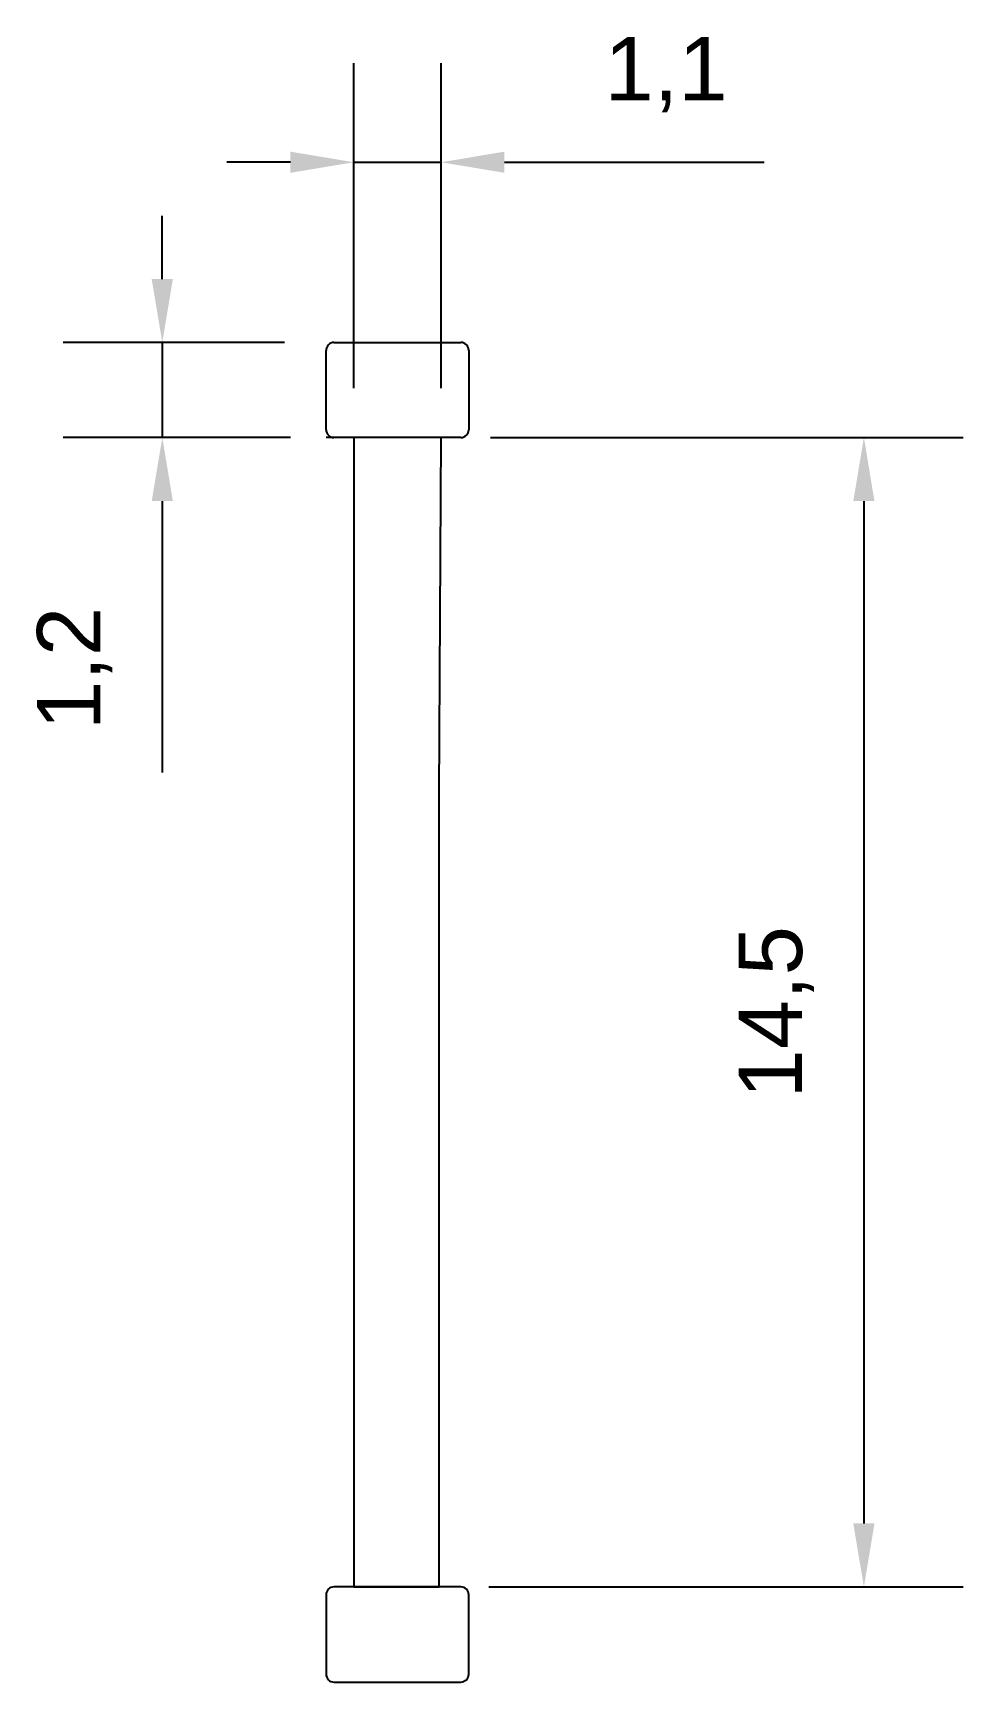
# Model space of a CAD drawing. Header units: centimetres. Extents: x 24 to 72.5, y 23.4 to 44.2.
# Drawn here: x 23.97 to 35.7, y 23.38 to 44.19 of the extents above; entities outside this region: 4.
import ezdxf

# ---------------------------------------------------------------- set-up
doc = ezdxf.new("R2010")
doc.units = ezdxf.units.CM
doc.layers.get('Defpoints').update_dxf_attribs({"color": 173})
doc.layers.add('Ax 2D', color=210, linetype='Continuous')
doc.layers.add('Cotare', color=131, linetype='Continuous')
doc.styles.get("Standard").update_dxf_attribs({"font": 'arial.ttf'})
doc.dimstyles.new('ISO-25', dxfattribs={"dimtxt": 0.8, "dimasz": 0.8, "dimexe": 1.25, "dimexo": 0.625, "dimtad": 1, "dimtxsty": 'Standard', "dimcen": 2.5, "dimadec": 0, "dimazin": 0, "dimtfac": 1, "dimtmove": 0, "dimatfit": 3, "dimfxl": 1, "dimarcsym": 0})

# ---------------------------------------------------------------- blocks, each defined once
blk = doc.blocks.new('*D2')
at = {"layer": 'Cotare', "color": 0, "lineweight": -2, "transparency": 16777216}
for p, q in [((28.016, 39.705), (28.016, 43.804)), ((29.116, 39.705), (29.116, 43.804)), ((27.216, 42.554), (26.416, 42.554)), ((28.016, 42.554), (29.116, 42.554)), ((29.916, 42.554), (33.193, 42.554))]:
    blk.add_line(p, q, dxfattribs=at)
at = {"layer": 'Cotare', "color": 0, "transparency": 16777216}
for points in [[(27.216, 42.688), (27.216, 42.421), (28.016, 42.554)], [(29.916, 42.688), (29.916, 42.421), (29.116, 42.554)]]:
    blk.add_solid(points, dxfattribs=at)
at = {"layer": 'Defpoints', "color": 0, "transparency": 16777216}
for p in [(29.116, 42.554), (28.016, 39.08), (29.116, 39.08)]:
    blk.add_point(p, dxfattribs=at)
at = {"layer": 'Cotare', "color": 0, "transparency": 16777216, "insert": (31.954, 43.66), "char_height": 0.8, "attachment_point": 5}
blk.add_mtext('1,1', dxfattribs=at)
blk = doc.blocks.new('*D3')
at = {"layer": 'Cotare', "color": 0, "lineweight": -2, "transparency": 16777216}
for p, q in [((25.601, 41.08), (25.601, 41.88)), ((27.141, 40.28), (24.351, 40.28)), ((25.601, 40.28), (25.601, 39.08)), ((27.216, 39.08), (24.351, 39.08)), ((25.601, 38.28), (25.601, 34.857))]:
    blk.add_line(p, q, dxfattribs=at)
at = {"layer": 'Cotare', "color": 0, "transparency": 16777216}
for points in [[(25.467, 41.08), (25.734, 41.08), (25.601, 40.28)], [(25.467, 38.28), (25.734, 38.28), (25.601, 39.08)]]:
    blk.add_solid(points, dxfattribs=at)
at = {"layer": 'Defpoints', "color": 0, "transparency": 16777216}
for p in [(27.766, 40.28), (25.601, 39.08), (27.841, 39.08)]:
    blk.add_point(p, dxfattribs=at)
at = {"layer": 'Cotare', "color": 0, "transparency": 16777216, "insert": (24.495, 36.168), "char_height": 0.8, "attachment_point": 5, "rotation": 90}
blk.add_mtext('1,2', dxfattribs=at)
blk = doc.blocks.new('*D7')
at = {"layer": 'Cotare', "color": 0, "lineweight": -2, "transparency": 16777216}
for p, q in [((29.741, 39.08), (35.699, 39.08)), ((34.449, 38.28), (34.449, 25.38)), ((29.717, 24.58), (35.699, 24.58))]:
    blk.add_line(p, q, dxfattribs=at)
at = {"layer": 'Cotare', "color": 0, "transparency": 16777216}
for points in [[(34.315, 38.28), (34.582, 38.28), (34.449, 39.08)], [(34.315, 25.38), (34.582, 25.38), (34.449, 24.58)]]:
    blk.add_solid(points, dxfattribs=at)
at = {"layer": 'Defpoints', "color": 0, "transparency": 16777216}
for p in [(29.116, 39.08), (29.092, 24.58), (34.449, 24.58)]:
    blk.add_point(p, dxfattribs=at)
at = {"layer": 'Cotare', "color": 0, "transparency": 16777216, "insert": (33.343, 31.83), "char_height": 0.8, "attachment_point": 5, "rotation": 90}
blk.add_mtext('14,5', dxfattribs=at)
blk = doc.blocks.new('*D5')
at = {"layer": 'Cotare', "color": 0, "lineweight": -2, "transparency": 16777216}
for p, q in [((66.59, 37.321), (67.39, 37.321)), ((72.463, 37.321), (68.19, 37.321))]:
    blk.add_line(p, q, dxfattribs=at)
at = {"layer": 'Cotare', "color": 0, "transparency": 16777216}
blk.add_solid([(68.19, 37.455), (68.19, 37.188), (67.39, 37.321)], dxfattribs=at)
at = {"layer": 'Defpoints', "color": 0, "transparency": 16777216}
for p in [(66.59, 37.321), (67.39, 37.321)]:
    blk.add_point(p, dxfattribs=at)
at = {"layer": 'Cotare', "color": 0, "transparency": 16777216, "insert": (70.726, 38.427), "char_height": 0.8, "attachment_point": 5}
blk.add_mtext('R0,8', dxfattribs=at)
blk = doc.blocks.new('*D6')
at = {"layer": 'Cotare', "color": 0, "lineweight": -2, "transparency": 16777216}
for p, q in [((66.59, 37.321), (67.022, 36.982)), ((71.507, 33.465), (67.652, 36.488))]:
    blk.add_line(p, q, dxfattribs=at)
at = {"layer": 'Cotare', "color": 0, "transparency": 16777216}
blk.add_solid([(67.734, 36.593), (67.57, 36.383), (67.022, 36.982)], dxfattribs=at)
at = {"layer": 'Defpoints', "color": 0, "transparency": 16777216}
for p in [(66.59, 37.321), (67.022, 36.982)]:
    blk.add_point(p, dxfattribs=at)
at = {"layer": 'Cotare', "color": 0, "transparency": 16777216, "insert": (70.577, 35.6), "char_height": 0.8, "attachment_point": 5, "rotation": 321.893}
blk.add_mtext('R0,55', dxfattribs=at)

msp = doc.modelspace()

# ---------------------------------------------------------------- linework, layer by layer
at = {"layer": 'Ax 2D'}
for p, q in [((27.666, 39.18), (27.666, 40.18)), ((27.766, 40.28), (29.366, 40.28)), ((29.466, 40.18), (29.466, 39.18)), ((28.016, 39.08), (27.666, 39.08)), ((29.116, 39.08), (27.766, 39.08)), ((28.016, 39.08), (28.016, 24.58)), ((29.366, 39.08), (29.116, 39.08)), ((28.016, 24.58), (27.766, 24.58)), ((28.016, 24.58), (29.092, 24.58)), ((29.116, 24.58), (28.016, 24.58)), ((29.366, 24.58), (29.116, 24.58)), ((27.666, 24.48), (27.666, 23.48)), ((29.466, 23.48), (29.466, 24.48)), ((27.766, 23.38), (29.366, 23.38))]:
    msp.add_line(p, q, dxfattribs=at)
msp.add_lwpolyline([(29.092, 24.58), (29.092, 34.58), (29.116, 39.08)], dxfattribs=at)
for radius in [0.8, 0.55]:
    msp.add_circle((66.59, 37.321), radius, dxfattribs=at)
for centre, start, end in [((27.766, 40.18), 90, 180), ((29.366, 40.18), 0, 90), ((27.766, 39.18), 180, 270), ((29.366, 39.18), 270, 0), ((27.766, 24.48), 90.0033, 180.0033), ((29.366, 24.48), 0.0033, 90.0033), ((27.766, 23.48), 180.0033, 270.0033), ((29.366, 23.48), 270.0033, 0.0033)]:
    msp.add_arc(centre, 0.1, start, end, dxfattribs=at)

# ---------------------------------------------------------------- dimensions: what is measured, and where the dimension line sits
at = {"layer": 'Cotare'}
dim = msp.add_linear_dim(base=(29.116, 42.554), p1=(28.016, 39.08), p2=(29.116, 39.08), dimstyle='ISO-25', dxfattribs=at)
dim.commit()
dim.dimension.update_dxf_attribs({"geometry": '*D2', "text_midpoint": (31.954, 43.66)})
for base, p1, p2, picture, middle in [((25.601, 39.08), (27.766, 40.28), (27.841, 39.08), '*D3', (24.495, 36.168)), ((34.449, 24.58), (29.116, 39.08), (29.092, 24.58), '*D7', (33.343, 31.83))]:
    dim = msp.add_linear_dim(base=base, p1=p1, p2=p2, angle=90, dimstyle='ISO-25', dxfattribs=at)
    dim.commit()
    dim.dimension.update_dxf_attribs({"geometry": picture, "text_midpoint": middle})
for mpoint, picture, middle in [((67.39, 37.321), '*D5', (70.726, 38.427)), ((67.022, 36.982), '*D6', (70.577, 35.6))]:
    dim = msp.add_radius_dim(center=(66.59, 37.321), mpoint=mpoint, dimstyle='ISO-25', dxfattribs=at)
    dim.commit()
    dim.dimension.update_dxf_attribs({"geometry": picture, "text_midpoint": middle})

doc.saveas('drawing.dxf')
